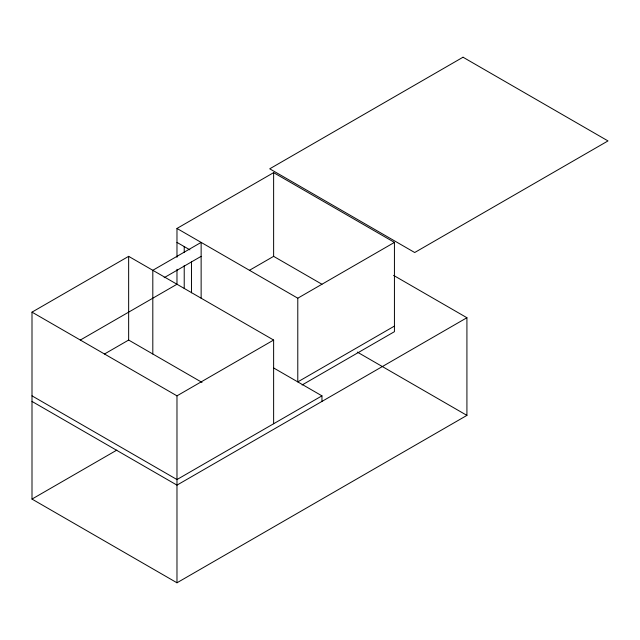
<?xml version="1.0" encoding="UTF-8"?>
<svg xmlns="http://www.w3.org/2000/svg" width="640" height="640" viewBox="0 0 640 640"><rect width="100%" height="100%" fill="white"/><g stroke="black" fill="none" stroke-linecap="round" stroke-linejoin="round"><path stroke-width="0.96" d="M393.576 275.384L466.92 317.728L466.92 415.384L176.976 582.784L32 499.08L32 312.144L128.648 256.344L273.624 340.048L273.624 423.752M176.976 257.344L176.976 228.448L273.624 172.648L394.432 242.4L394.432 331.68L302.104 384.984M164.184 277.68L201.136 256.344M80.328 340.048L176.976 284.248L176.976 269.304M104.488 354L128.648 340.048L202 382.4M249.464 270.296L273.624 256.352L321.952 284.248M176.976 228.448L297.784 298.2L394.432 242.4M32 312.144L176.976 395.848L273.624 340.048M32 499.08L116.824 450.112M394.432 326.096L297.784 381.896L297.784 298.2M321.952 401.432L321.952 395.848L176.976 479.552L32 395.848M466.92 317.728L176.976 485.128L32 401.432M176.976 242.4L189.864 249.84M357.328 352.104L466.92 415.384M273.624 367.952L321.952 395.848M273.624 172.648L273.624 256.352M201.136 298.2L201.136 242.4L152.808 270.296L152.808 354M191.472 261.928L191.472 292.816M184.224 246.584L184.224 252.56M184.224 265.512L184.224 288.432M176.976 395.848L176.976 582.784M128.648 256.344L128.648 340.048M463.024 57.216L269.728 168.816L414.704 252.52L608 140.92L463.024 57.216"/></g></svg>
